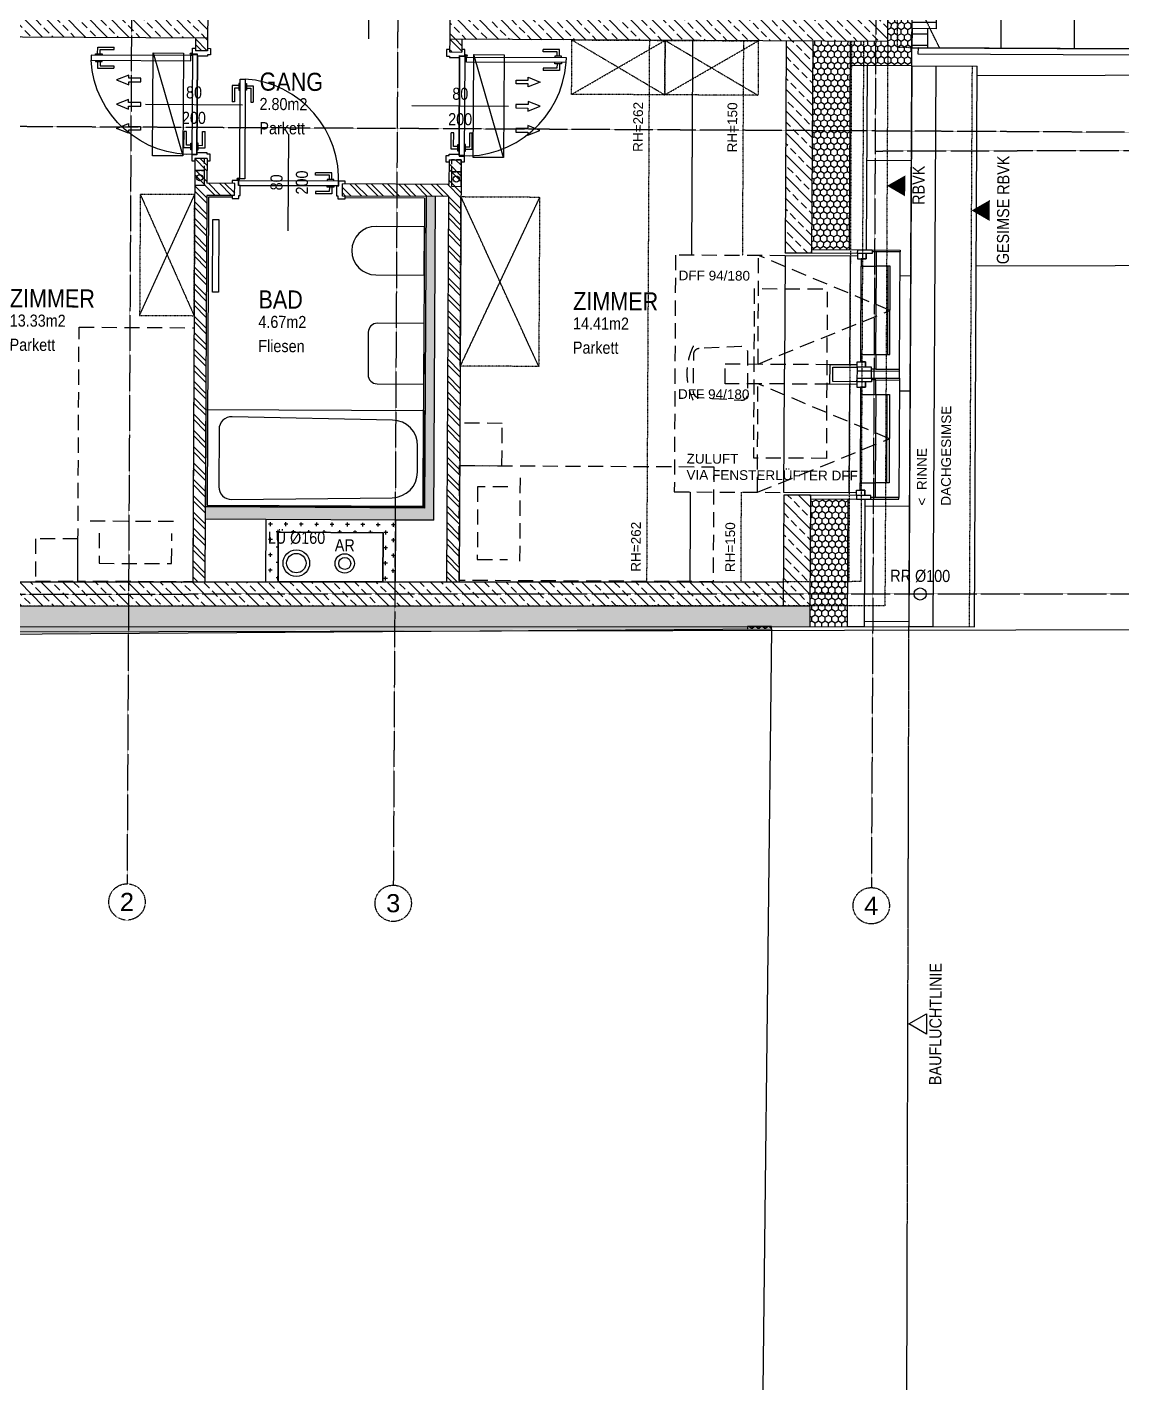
# Model space of a CAD drawing. Header units: millimetres. Extents: x -13147 to 51584, y -41547 to 69958.
# Drawn here: x -3196 to 5850, y 8478 to 19682 of the extents above; entities that cross this region are included whole.
import ezdxf
from ezdxf.enums import TextEntityAlignment as Align

# ---------------------------------------------------------------- set-up
doc = ezdxf.new("R2010")
doc.units = ezdxf.units.MM
for name, pattern in [('HIDDEN2', [0.1875, 0.125, -0.0625]), ('STRICHLINIE', [0.75, 0.5, -0.25]), ('STRICHPUNKT', [1, 0.5, -0.25, 0, -0.25])]:
    doc.linetypes.add(name, pattern=pattern)
doc.layers.get('Defpoints').update_dxf_attribs({"color": 251})
for name, color, linetype in [('00-TXT---------M0', 251, 'Continuous'), ('00_HLP---------M0', 251, 'Continuous'), ('00_HLP-G00-L05-M0', 6, 'Continuous'), ('00_UCS-G00-L05-M0', 6, 'Continuous'), ('01-ANS-G00-L05-M0', 251, 'Continuous'), ('01-BFL-G00-L05-M0', 251, 'Continuous'), ('01-HID-G00-L05-ENTWÄSSERUNG', 251, 'HIDDEN2'), ('01-SYM-G00-L05-M0', 251, 'Continuous'), ('01-TXT---------M0', 251, 'Continuous'), ('01-TXT---------PP', 1, 'Continuous'), ('01-TXT-G00-L05-M0', 1, 'Continuous'), ('02-ANS-G00-L05-M0', 251, 'Continuous'), ('02-ANS-G00-L05-Rigol', 251, 'Continuous'), ('02-AXO-G00-L05-M0', 251, 'STRICHPUNKT'), ('02-DIM-G00-L05-BEHÖRDE', 251, 'Continuous'), ('02-DIM-G00-L05-M0', 8, 'Continuous'), ('02-FIL-G00-L05-LILA', 251, 'Continuous'), ('02-FIL-G00-L05-M0', 251, 'Continuous'), ('02-FIL-G00-L05-ORANGE', 251, 'Continuous'), ('02-FIL-G00-L05-PLATTENBELAG', 251, 'Continuous'), ('02-FIL-G00-L05-STB', 251, 'Continuous'), ('02-FLI-G00-L05-M0', 251, 'Continuous'), ('02-HID---------M0', 251, 'HIDDEN2'), ('02-HID-G00-L05-M0', 251, 'HIDDEN2'), ('02-TWA---------M0', 251, 'Continuous'), ('02-TWA-G00-L05-M0', 251, 'Continuous'), ('02-TWB-G00-L05-M0', 251, 'Continuous'), ('02-WDA-G00-L05-M0', 251, 'Continuous'), ('02-ZWA---------M0', 251, 'Continuous'), ('02-ZWA-G00-L05-M0', 251, 'Continuous'), ('03-SYM-G00-L05-M0', 251, 'Continuous'), ('04-STO---------M0', 251, 'Continuous'), ('04-SYM---------EP', 251, 'Continuous'), ('04-SYM-G00-L05-EP', 251, 'Continuous'), ('04-TXT-G00-L05-M0', 251, 'Continuous'), ('05-STO--------M0', 251, 'Continuous'), ('05-SYM---------M0', 251, 'Continuous'), ('05-SYM--------M0', 251, 'Continuous'), ('05-TXT--------M0', 251, 'Continuous'), ('05-TXT-G00-L05-M0', 251, 'Continuous'), ('07-SAN---------M0', 251, 'Continuous'), ('07-SAN-G00-L05-KLIMA', 8, 'Continuous'), ('07-SAN-G00-L05-M0', 251, 'Continuous'), ('07_MOB-G00-L05-M0', 251, 'HIDDEN2'), ('09-VER-G00-L05-GRUNDSTÜCKSGRENZE', 161, 'Continuous')]:
    doc.layers.add(name, color=color, linetype=linetype)
doc.styles.add('ARIAL', font='arial.ttf', dxfattribs={"width": 0.85})
doc.styles.get("Standard").update_dxf_attribs({"font": 'arial.ttf'})
doc.dimstyles.new('pp chromy&schneider', dxfattribs={"dimscale": 0.005, "dimtxt": 25, "dimasz": 10, "dimexe": 0, "dimexo": 0, "dimgap": 5, "dimtad": 1, "dimdec": 1, "dimlfac": 100, "dimrnd": 0.1, "dimzin": 9, "dimdsep": 46, "dimtxsty": 'ARIAL', "dimblk": 'c&s kote', "dimcen": 0, "dimse1": 1, "dimse2": 1, "dimclrd": 8, "dimclrt": 8, "dimadec": 0, "dimazin": 0, "dimtfac": 0.75, "dimtdec": 1, "dimtix": 1, "dimtmove": 2, "dimatfit": 0, "dimldrblk": 'NONE', "dimfxl": 1, "dimtolj": 1, "dimlwd": -1, "dimarcsym": 0})
pattern_1 = [(134.70755, (-35291.17, -23129.93), (-90.25976, -89.34302), []), (134.70755, (-35290.71, -23040.13), (-90.25976, -89.34302), [63.5, -31.75])]
pattern_2 = [(89.70755, (-35291.17, -23129.933), (-27.252854, 47.764726), [31.75, -63.5]), (209.70755, (-35291.17, -23129.933), (-27.73904, -47.484027), [31.75, -63.5]), (149.70755, (-35291.17, -23129.933), (-54.991893, 0.280699), [-63.5, 31.75])]
pattern_3 = [(134.70755, (-35291.17, -23129.93), (-67.69482, -67.00727), []), (134.70755, (-35290.94, -23085.03), (-67.69482, -67.00727), [])]
pattern_4 = [(359.70755, (-35291.17, -23129.93), (0.48618, 95.24876), [])]

# ---------------------------------------------------------------- blocks, each defined once
blk = doc.blocks.new('01-SQM')
at = {"layer": '01-TXT---------M0', "color": 1, "style": 'ARIAL', "width": 0.85}
blk.add_attdef('ROOM', (0, 0), '', height=0.15, dxfattribs=at)
blk.add_attdef('AREA', text='', height=0.1, dxfattribs=at).set_placement((0, -0.06), align=Align.TOP_LEFT)
at = {"layer": '01-TXT---------PP', "color": 1, "style": 'ARIAL', "width": 0.85}
blk.add_attdef('NR', text='', height=0.15, dxfattribs=at).set_placement((-0.117, 0), align=Align.RIGHT)
blk.add_attdef('FLOOR', text='', height=0.1, dxfattribs=at).set_placement((0, -0.26), align=Align.TOP_LEFT)
blk = doc.blocks.new('03-rar')
blk.add_circle((0, 0), 0.05)
at = {"layer": '01-TXT---------M0', "color": 8, "style": 'ARIAL', "width": 0.85}
blk.add_attdef('RR', text='', height=0.1, dxfattribs=at).set_placement((0, 0.1), align=Align.CENTER)
blk = doc.blocks.new('05-TXT')
at = {"layer": '05-TXT--------M0'}
blk.add_line((-0.4, 0), (0.4, 0), dxfattribs=at)
at = {"layer": '05-TXT--------M0', "color": 8, "style": 'ARIAL', "width": 0.85}
blk.add_attdef('BREITE', text='', height=0.1, dxfattribs=at).set_placement((0, 0.05), align=Align.CENTER)
blk.add_attdef('HÖHE', text='', height=0.1, rotation=360, dxfattribs=at).set_placement((0, -0.06), align=Align.TOP_CENTER)
blk = doc.blocks.new('TÜR-80_10er-WAND')
at = {"layer": '00_HLP---------M0'}
blk.add_lwpolyline([(0.411, -0.025), (-0.411, -0.025), (-0.411, -0.025), (-0.411, 0.017), (0.411, 0.017)], close=True, dxfattribs=at)
for points in [[(0.4, 0.017), (-0.4, 0.017)], [(-0.375, 0.017), (-0.375, 0.027), (-0.32, 0.027), (-0.32, 0.017)], [(-0.357, 0.027), (-0.357, 0.083), (-0.222, 0.083)], [(-0.337, 0.027), (-0.337, 0.063), (-0.222, 0.063)], [(-0.222, 0.063), (-0.222, 0.083)], [(-0.375, -0.025), (-0.375, -0.035), (-0.32, -0.035), (-0.32, -0.025)], [(-0.357, -0.035), (-0.357, -0.091), (-0.222, -0.091)], [(-0.337, -0.035), (-0.337, -0.071), (-0.222, -0.071)], [(-0.222, -0.071), (-0.222, -0.091)]]:
    blk.add_lwpolyline(points, dxfattribs=at)
at = {"layer": '02-ZWA---------M0'}
for points in [[(-0.445, 0.1), (-0.445, 0)], [(0.445, 0.1), (0.445, 0)]]:
    blk.add_lwpolyline(points, dxfattribs=at)
at = {"layer": '05-STO--------M0'}
for points in [[(-0.465, 0.1), (-0.465, 0.125), (-0.41, 0.125), (-0.41, 0.1), (-0.4, 0.1), (-0.4, 0.017), (-0.415, 0.017), (-0.415, -0.025), (-0.465, -0.025), (-0.465, 0)], [(0.465, 0.1), (0.465, 0.125), (0.41, 0.125), (0.41, 0.1), (0.4, 0.1), (0.4, 0.017), (0.415, 0.017), (0.415, -0.025), (0.465, -0.025), (0.465, 0)]]:
    blk.add_lwpolyline(points, dxfattribs=at)
at = {"layer": '05-SYM---------M0'}
for points in [[(0.352, -0.808), (0.296, -0.808), (0.296, -0.673)], [(0.316, -0.673), (0.296, -0.673)], [(0.352, -0.788), (0.316, -0.788), (0.316, -0.673)], [(0.362, -0.826), (0.352, -0.826), (0.352, -0.771), (0.362, -0.771)], [(0.404, -0.826), (0.414, -0.826), (0.414, -0.771), (0.404, -0.771)], [(0.414, -0.808), (0.47, -0.808), (0.47, -0.673)], [(0.414, -0.788), (0.45, -0.788), (0.45, -0.673)], [(0.45, -0.673), (0.47, -0.673)]]:
    blk.add_lwpolyline(points, dxfattribs=at)
at = {"layer": '05-SYM--------M0'}
blk.add_lwpolyline([(0.404, -0.039), (0.404, -0.862), (0.404, -0.862), (0.362, -0.862), (0.362, -0.039)], close=True, dxfattribs=at)
for points in [[(0.41, -0.036), (0.42, -0.036)], [(0.415, -0.031), (0.415, -0.041)]]:
    blk.add_lwpolyline(points, dxfattribs=at)
blk.add_circle((0.415, -0.036), 0.01, dxfattribs=at)
blk.add_arc((0.415, -0.036), 0.828, 176.3309, 266.3309, dxfattribs=at)
blk = doc.blocks.new('DFF_94_Doppelt_55°')
at = {"layer": '00_HLP---------M0'}
for points in [[(0, 0.98), (0, 0.04)], [(0, 0.04), (0, -0.04)], [(0, -0.98), (0, -0.04)]]:
    blk.add_lwpolyline(points, dxfattribs=at)
at = {"layer": '02-HID---------M0'}
for points in [[(0.218, 0.978), (-0.87, 0.53), (0.218, 0.082)], [(0, -0.978), (0.905, -0.978), (0.905, 0.978), (0, 0.978)], [(0.218, 0.978), (0.218, 0.082)], [(-0.377, 0.082), (0.49, 0.082), (0.49, -0.082), (-0.377, -0.082)], [(0.218, -0.082), (-0.87, -0.53), (0.218, -0.978)], [(0.218, -0.082), (0.218, -0.978)]]:
    blk.add_lwpolyline(points, dxfattribs=at)
at = {"layer": '02-TWA---------M0'}
for points in [[(-0.22, 1), (0, 1)], [(-0.22, -1), (0, -1)]]:
    blk.add_lwpolyline(points, dxfattribs=at)
at = {"layer": '02-ZWA---------M0'}
for points in [[(-0.6, 0.978), (0, 0.978)], [(-0.6, 0.082), (-0.377, 0.082), (-0.377, -0.082), (-0.6, -0.082)], [(-0.6, -0.978), (0, -0.978)]]:
    blk.add_lwpolyline(points, dxfattribs=at)
blk.add_lwpolyline([(-0.6, 0.06), (-0.4, 0.06), (-0.4, -0.06), (-0.6, -0.06)], close=True, dxfattribs=at)
at = {"layer": '04-STO---------M0'}
for points in [[(-0.63, 0.955), (-0.63, 0.895), (-0.755, 0.895), (-0.755, 1.015), (-0.72, 1.015), (-0.72, 1), (-0.67, 1), (-0.67, 0.955), (-0.63, 0.955)], [(-0.6, 1), (-0.6, 1.03), (-0.72, 1.03), (-0.72, 1)], [(-0.6, 1), (-0.6, 0.955), (-0.67, 0.955), (-0.67, 1)], [(-0.63, 0.105), (-0.63, 0.165), (-0.755, 0.165), (-0.755, 0.045), (-0.72, 0.045), (-0.72, 0.06), (-0.67, 0.06), (-0.67, 0.105), (-0.63, 0.105)], [(-0.6, 0.06), (-0.6, 0.03), (-0.72, 0.03), (-0.72, 0.06)], [(-0.6, 0.06), (-0.6, 0.105), (-0.67, 0.105), (-0.67, 0.06)], [(-0.63, -0.105), (-0.63, -0.165), (-0.755, -0.165), (-0.755, -0.045), (-0.72, -0.045), (-0.72, -0.06), (-0.67, -0.06), (-0.67, -0.105), (-0.63, -0.105)], [(-0.6, -0.06), (-0.6, -0.03), (-0.72, -0.03), (-0.72, -0.06)], [(-0.6, -0.06), (-0.6, -0.105), (-0.67, -0.105), (-0.67, -0.06)], [(-0.63, -0.955), (-0.63, -0.895), (-0.755, -0.895), (-0.755, -1.015), (-0.72, -1.015), (-0.72, -1), (-0.67, -1), (-0.67, -0.955), (-0.63, -0.955)], [(-0.6, -1), (-0.6, -1.03), (-0.72, -1.03), (-0.72, -1)], [(-0.6, -1), (-0.6, -0.955), (-0.67, -0.955), (-0.67, -1)]]:
    blk.add_lwpolyline(points, close=True, dxfattribs=at)
for points in [[(-0.6, 1), (-0.22, 1), (-0.22, 1.03), (-0.6, 1.03)], [(-0.72, 0.03), (-0.72, -0.03)], [(-0.6, -1), (-0.22, -1), (-0.22, -1.03), (-0.6, -1.03)]]:
    blk.add_lwpolyline(points, dxfattribs=at)
at = {"layer": '04-SYM---------EP'}
for points in [[(-0.72, 1.03), (-0.95, 1.03), (-0.95, 1.015)], [(-0.755, 0.045), (-0.95, 0.045), (-0.95, 1.015), (-0.755, 1.015)], [(-0.755, 0.165), (-0.87, 0.165), (-0.87, 0.895), (-0.755, 0.895)], [(-0.85, 0.895), (-0.85, 0.165)], [(-0.755, 0.165), (-0.755, 0.895)], [(-0.63, 0.165), (-0.63, 0.895)], [(-0.72, 0.03), (-0.95, 0.03), (-0.95, 0.045)], [(-0.95, 0.03), (-0.95, -0.03)], [(-0.72, -0.03), (-0.95, -0.03), (-0.95, -0.045)], [(-0.755, -0.045), (-0.95, -0.045), (-0.95, -1.015), (-0.755, -1.015)], [(-0.755, -0.165), (-0.87, -0.165), (-0.87, -0.895), (-0.755, -0.895)], [(-0.85, -0.895), (-0.85, -0.165)], [(-0.755, -0.165), (-0.755, -0.895)], [(-0.63, -0.165), (-0.63, -0.895)], [(-0.72, -1.03), (-0.95, -1.03), (-0.95, -1.015)]]:
    blk.add_lwpolyline(points, dxfattribs=at)
blk = doc.blocks.new('BETT_90')
blk.add_lwpolyline([(0, 0.95), (-0.35, 0.95), (-0.35, 1.3), (0, 1.3)], close=True)
at = {"flags": 128}
blk.add_lwpolyline([(-2.1, 0.95), (-2.1, 0), (0, 0), (0, 0.95)], close=True, dxfattribs=at)
for points in [[(-0.5, 0.85), (-0.5, 0.1)], [(-0.4, 0.775), (-0.15, 0.775), (-0.15, 0.175), (-0.4, 0.175)]]:
    blk.add_lwpolyline(points)
blk = doc.blocks.new('07-WC')
blk.add_lwpolyline([(-0.015, -0.2), (-0.415, -0.2, -1), (-0.415, 0.2), (-0.015, 0.2)], format="xyb", close=True)
blk = doc.blocks.new('07-WT60')
blk.add_lwpolyline([(-0.015, 0.25), (-0.4, 0.25, 0.414214), (-0.475, 0.175), (-0.475, -0.175, 0.414214), (-0.4, -0.25), (-0.015, -0.25)], format="xyb", close=True)
blk = doc.blocks.new('möbel_schreibtisch')
at = {"flags": 128}
blk.add_lwpolyline([(0, -0.1), (-0.6, -0.1), (-0.6, 1.3), (0, 1.3)], close=True, dxfattribs=at)
blk.add_lwpolyline([(-1.056, 0.802, 0.39805), (-1.103, 0.752), (-1.103, 0.447, 0.39805), (-1.056, 0.397), (-0.706, 0.377, 0.430564), (-0.653, 0.427), (-0.653, 0.772, 0.430564), (-0.706, 0.822)], format="xyb", close=True, dxfattribs=at)
blk.add_arc((-0.653, 0.599), 0.503, 153.4349, 206.5651)
blk = doc.blocks.new('01-HK3')
blk.add_lwpolyline([(0, 0), (0.0423, 0.0732), (-0.0423, 0.0732)], close=True)
at = {"color": 0, "style": 'ARIAL', "width": 0.85}
blk.add_attdef('HEIGHT', text='', height=0.05, dxfattribs=at).set_placement((0, 0.35), align=Align.TOP_CENTER)
blk = doc.blocks.new('01-hk4')
blk.add_lwpolyline([(0, 0, 0, 0.270625, 0), (0, 0.234375, 0.270625, 0.270625, 0)], format="xyseb")
at = {"layer": '00-TXT---------M0', "color": 8, "style": 'ARIAL', "width": 0.85}
blk.add_attdef('HEIGHT', text='', height=0.1, dxfattribs=at).set_placement((0, 0.35), align=Align.CENTER)
blk = doc.blocks.new('KLIMAGERÄT')
for points in [[(-0.425, 0), (0.425, 0), (0.425, -0.25), (-0.425, -0.25), (-0.425, 0)], [(-0.215, -0.35), (-0.215, -0.45), (-0.24, -0.45), (-0.2, -0.55), (-0.2, -0.55), (-0.16, -0.45), (-0.185, -0.45), (-0.185, -0.35), (-0.215, -0.35)], [(-0.015, -0.35), (-0.015, -0.45), (-0.04, -0.45), (0, -0.55), (0, -0.55), (0.04, -0.45), (0.015, -0.45), (0.015, -0.35), (-0.015, -0.35)], [(0.215, -0.35), (0.215, -0.45), (0.24, -0.45), (0.2, -0.55), (0.2, -0.55), (0.16, -0.45), (0.185, -0.45), (0.185, -0.35), (0.215, -0.35)]]:
    blk.add_lwpolyline(points, close=True)
blk.add_lwpolyline([(-0.425, -0.25), (0.425, 0)])
blk = doc.blocks.new('07_Klimasifon')
at = {"layer": '00_HLP---------M0', "linetype": 'HIDDEN2', "ltscale": 0.3}
blk.add_lwpolyline([(0, -0.1), (0.08, -0.1), (0.08, 0), (0, 0)], close=True, dxfattribs=at)
at = {"layer": '07-SAN---------M0'}
blk.add_lwpolyline([(0, -0.22), (0.08, -0.22), (0.08, -0.1), (0, -0.1)], close=True, dxfattribs=at)
blk.add_circle((0.04, -0.16), 0.025, dxfattribs=at)
blk = doc.blocks.new('07-Badewanne')
blk.add_lwpolyline([(0, -0.8), (-1.8, -0.8), (-1.8, 0), (0, 0)], close=True)
blk.add_lwpolyline([(-0.106, -0.637), (-0.106, -0.163, 0.418658), (-0.213, -0.058), (-1.539, -0.079, 0.409076), (-1.747, -0.291), (-1.747, -0.509, 0.409783), (-1.539, -0.721), (-0.213, -0.742, 0.419369), (-0.106, -0.637)], format="xyb", close=True)
blk = doc.blocks.new('c&s kote')
at = {"color": 8}
for p, q in [((0, -2), (0, 2)), ((0, 2), (0, -2)), ((-2, 0), (2, 0)), ((2, 0), (-2, 0))]:
    blk.add_line(p, q, dxfattribs=at)
blk.add_circle((0, 0), 0.5, dxfattribs=at)
blk = doc.blocks.new('*D311')
at = {"layer": '02-DIM-G00-L05-M0', "color": 8, "transparency": 16777216}
blk.add_line((-373, 19585), (-372, 19785), dxfattribs=at)
at = {"layer": 'Defpoints', "color": 0, "transparency": 16777216}
for p in [(-372, 19785), (297, 19781), (296, 19581)]:
    blk.add_point(p, dxfattribs=at)
at = {"layer": '02-DIM-G00-L05-M0', "color": 8, "transparency": 16777216, "xscale": 0.05, "yscale": 0.05, "zscale": 0.05}
for p, rotation in [((-372, 19785), 89.70754940315528), ((-373, 19585), 269.7075494031553)]:
    blk.add_blockref('c&s kote', p, dxfattribs=dict(at, rotation=rotation))
at = {"layer": '02-DIM-G00-L05-M0', "color": 8, "transparency": 16777216, "insert": (-372, 19685), "char_height": 0.125, "attachment_point": 5, "rotation": 89.7075, "style": 'ARIAL'}
blk.add_mtext('\\A1;20000', dxfattribs=at)
blk = doc.blocks.new('_None')

msp = doc.modelspace()

# ---------------------------------------------------------------- hatches: boundary and pattern name
at = {"layer": '02-ANS-G00-L05-Rigol'}
h = msp.add_hatch(dxfattribs=at)
h.set_pattern_fill('ANSI31', color=256, scale=30, angle=422.04654128, style=0)
h.set_pattern_definition(pattern_4)
h.paths.add_polyline_path([(4116.3007, 19669.418), (4117.3216, 19869.4154), (4317.3189, 19868.3946), (4316.2981, 19668.3972)])
h = msp.add_hatch(dxfattribs=at)
h.set_pattern_fill('ANSI31', color=256, scale=30, angle=422.04654128, style=0)
h.set_pattern_definition(pattern_4)
h.paths.add_polyline_path([(4116.3007, 19669.418), (4115.4966, 19511.8878), (4245.4949, 19511.2242), (4246.299, 19668.7545)])
at = {"layer": '02-FIL-G00-L05-LILA'}
h = msp.add_hatch(dxfattribs=at)
h.set_pattern_fill('HONEY', color=256, scale=10, angle=197.04654128, style=0)
h.set_pattern_definition(pattern_2)
h.paths.add_polyline_path([(3605.7585, 19564.4902), (3604.7376, 19364.4929), (4114.731, 19361.8897), (4120.1415, 20421.8759), (3920.1441, 20422.8967), (3919.8378, 20362.8975), (3915.7545, 19562.9079)])
h = msp.add_hatch(dxfattribs=at)
h.set_pattern_fill('HONEY', color=256, scale=10, angle=197.04654128, style=0)
h.set_pattern_definition(pattern_2)
h.paths.add_polyline_path([(3286.9705, 17843.595), (3596.9665, 17842.0127), (3605.7585, 19564.4902), (3295.7625, 19566.0725)])
h = msp.add_hatch(dxfattribs=at)
h.set_pattern_fill('HONEY', color=256, scale=10, angle=197.04654128, style=0)
h.set_pattern_definition(pattern_2)
h.paths.add_polyline_path([(-5189.0503, 14726.4761), (3271.0707, 14728.5918), (3271.9384, 14898.592), (-4988.1709, 14896.5264), (-4983.3638, 15838.3132), (-4983.3726, 15838.3132), (-4983.0663, 15898.3125), (-5183.0637, 15899.3333)])
h = msp.add_hatch(dxfattribs=at)
h.set_pattern_fill('HONEY', color=256, scale=10, angle=197.04654128, style=0)
h.set_pattern_definition(pattern_2)
h.paths.add_polyline_path([(3271.0707, 14728.5918), (3581.0751, 14728.6694), (3586.4518, 15782.0395), (3276.4559, 15783.6218), (3271.9384, 14898.592)])
h = msp.add_hatch(dxfattribs=at)
h.set_pattern_fill('HONEY', color=256, scale=10, angle=197.04654128, style=0)
h.set_pattern_definition(pattern_2)
h.paths.add_polyline_path([(-4989.0474, 14726.5261), (-4989.2677, 14683.3644), (2755.7575, 14707.1628), (2755.8669, 14728.463)])
h = msp.add_hatch(dxfattribs=at)
h.set_pattern_fill('HONEY', color=256, scale=10, angle=197.04654128, style=0)
h.set_pattern_definition(pattern_2)
h.paths.add_polyline_path([(2755.8669, 14728.463), (2755.7575, 14707.1628), (2955.7668, 14708.513), (2955.8689, 14728.513)])
at = {"layer": '02-FIL-G00-L05-M0'}
h = msp.add_hatch(dxfattribs=at)
h.set_pattern_fill('ANSI31,_O', color=256, scale=300, angle=422.04654128)
h.set_pattern_definition([(359.7075, (-35291.2, -23129.9), (4.862, 952.488), [])])
h.paths.add_polyline_path([(4114.731, 19361.8897), (3744.7358, 19363.7783), (3736.9647, 17841.2981), (3786.964, 17841.0429), (4016.5713, 17839.8709), (4016.4948, 17824.8711), (4011.5437, 16854.8837), (4011.4671, 16839.8839), (4011.1609, 16779.8847), (4011.0843, 16764.8849), (4006.1332, 15794.8975), (4006.0567, 15779.8977), (3776.4494, 15781.0697), (3726.45, 15781.3249), (3721.0772, 14728.7044), (4091.0824, 14728.7969)])
at = {"layer": '02-FIL-G00-L05-ORANGE'}
h = msp.add_hatch(dxfattribs=at)
h.set_pattern_fill('ANSI32', color=256, scale=10, angle=197.04654128, style=0)
h.set_pattern_definition(pattern_3)
h.paths.add_polyline_path([(-1704.1893, 19591.5937), (-1804.188, 19592.1041), (-1804.7239, 19487.1054), (-1704.7252, 19486.595)])
h = msp.add_hatch(dxfattribs=at)
h.set_pattern_fill('ANSI32', color=256, scale=10, angle=197.04654128, style=0)
h.set_pattern_definition(pattern_3)
h.paths.add_polyline_path([(395.8003, 19580.8747), (295.8016, 19581.3852), (295.2657, 19476.3865), (395.2644, 19475.8761)])
h = msp.add_hatch(dxfattribs=at)
h.set_pattern_fill('ANSI32', color=256, scale=10, angle=197.04654128, style=0)
h.set_pattern_definition(pattern_3)
h.paths.add_polyline_path([(-1710.8248, 18291.6106), (-1480.8108, 18290.4365), (-1480.3004, 18390.4352), (-1710.3143, 18391.6093), (-1709.268, 18596.6066), (-1809.2667, 18597.117), (-1827.1306, 15097.3169), (-1727.1292, 15097.3419)])
h = msp.add_hatch(dxfattribs=at)
h.set_pattern_fill('ANSI32', color=256, scale=10, angle=197.04654128, style=0)
h.set_pattern_definition(pattern_3)
h.paths.add_polyline_path([(390.7216, 18585.8877), (290.7229, 18586.3981), (289.6766, 18381.4008), (-590.312, 18385.8925), (-590.8224, 18285.8938), (289.1661, 18281.4021), (272.9164, 15097.8421), (372.9178, 15097.8671)])
h = msp.add_hatch(dxfattribs=at)
h.set_pattern_fill('SQUARE', color=256, scale=10, angle=197.04654128, style=0)
h.set_pattern_definition([(89.70755, (-35291.17, -23129.933), (-31.749586, 0.162059), [31.75, -31.75]), (179.70755, (-35291.17, -23129.933), (-0.162059, -31.749586), [31.75, -31.75])])
h.paths.add_polyline_path([(179.1506, 18281.9636), (104.1516, 18282.3465), (91.0083, 15707.38), (-1723.9681, 15716.6441), (-1724.4785, 15616.6454), (-1224.4681, 15614.0933), (-149.4821, 15608.6062), (165.4969, 15606.9985)])
h = msp.add_hatch(dxfattribs=at)
h.set_pattern_fill('CROSS', color=256, scale=10, angle=197.04654128, style=0)
h.set_pattern_definition([(89.70755, (-35291.17, -23129.933), (-63.175056, 63.82329), [31.75, -95.25]), (179.70755, (-35275.214, -23114.14), (-63.82329, -63.175056), [31.75, -95.25])])
h.paths.add_polyline_path([(-149.4821, 15608.6062), (-1224.4681, 15614.0933), (-1227.1051, 15097.4669), (-1122.1036, 15097.4932), (-1120.0054, 15508.5587), (-255.0166, 15504.1435), (-257.0912, 15097.7095), (-152.0897, 15097.7358)])
at = {"layer": '02-FIL-G00-L05-STB'}
h = msp.add_hatch(dxfattribs=at)
h.set_pattern_fill('ANSI33', color=256, scale=20, angle=197.04654128, style=0)
h.set_pattern_definition(pattern_1)
h.paths.add_polyline_path([(295.8016, 19581.3852), (3915.7545, 19562.9079), (3919.8378, 20362.8975), (3839.8389, 20363.3059), (3719.8404, 20363.9184), (3716.7779, 19763.9262), (296.8224, 19781.3826)])
h = msp.add_hatch(dxfattribs=at)
h.set_pattern_fill('ANSI33', color=256, scale=20, angle=197.04654128, style=0)
h.set_pattern_definition(pattern_1)
h.paths.add_polyline_path([(-7233.0795, 19819.8172), (-7231.0378, 20219.812), (-7431.0352, 20220.8329), (-7434.0977, 19620.8407), (-4964.1299, 19608.2333), (-4970.6543, 18328.2808), (-4890.6641, 18327.8725), (-4890.6641, 18327.8725), (-4770.6657, 18327.26), (-4770.6657, 18327.26), (-4770.6482, 18327.2599), (-4764.1325, 19607.2124), (-1704.1893, 19591.5937), (-1703.1684, 19791.5911)])
h = msp.add_hatch(dxfattribs=at)
h.set_pattern_fill('ANSI33', color=256, scale=20, angle=197.04654128, style=0)
h.set_pattern_definition(pattern_1)
h.paths.add_polyline_path([(3066.8203, 17814.7183), (3286.8174, 17813.5954), (3286.9705, 17843.595), (3295.7625, 19566.0725), (3075.7654, 19567.1955)])
h = msp.add_hatch(dxfattribs=at)
h.set_pattern_fill('ANSI33', color=256, scale=20, angle=197.04654128, style=0)
h.set_pattern_definition(pattern_1)
h.paths.add_polyline_path([(-4988.1709, 14896.5264), (3051.9353, 14898.537), (3052.9561, 15098.5373), (-4787.156, 15096.5766), (-4783.3752, 15837.2924), (-4983.3638, 15838.3132)])
h = msp.add_hatch(dxfattribs=at)
h.set_pattern_fill('ANSI33', color=256, scale=20, angle=197.04654128, style=0)
h.set_pattern_definition(pattern_1)
h.paths.add_polyline_path([(3051.9353, 14898.537), (3271.9384, 14898.592), (3276.609, 15813.6214), (3056.6119, 15814.7444)])

# ---------------------------------------------------------------- linework, layer by layer
at = {"layer": '00_HLP-G00-L05-M0', "linetype": 'HIDDEN2', "ltscale": 2}
for points in [[(2296.7155, 17796.1488), (2305.7754, 19571.1257)], [(2282.9538, 15100.0474), (2286.7367, 15841.1743)]]:
    msp.add_lwpolyline(points, dxfattribs=at)
at = {"layer": '01-ANS-G00-L05-M0'}
msp.add_lwpolyline([(-1122.1036, 15097.4932), (-1120.0054, 15508.5587), (-255.0166, 15504.1435), (-257.0912, 15097.7095)], close=True, dxfattribs=at)
at = {"layer": '01-BFL-G00-L05-M0', "linetype": 'STRICHLINIE'}
msp.add_lwpolyline([(34204.505, 5274.5294), (4064.9686, 5274.5294), (4090.5658, 14627.5817), (4117.1772, 19858.7301), (34258.8158, 19933.5918), (34204.5022, 14707.7707), (34204.505, 5274.5294)], close=True, dxfattribs=at)
at = {"layer": '01-HID-G00-L05-ENTWÄSSERUNG'}
msp.add_lwpolyline([(4344.2598, 19510.7201), (4216.8098, 19768.9063), (6076.8157, 23441.928)], dxfattribs=at)
at = {"layer": '02-ANS-G00-L05-M0'}
for p, q in [((4631.0754, 14726.0406), (4654.724, 19359.1334)), ((4091.0824, 14728.7969), (4631.0754, 14726.0406))]:
    msp.add_line(p, q, dxfattribs=at)
at = {"layer": '02-ANS-G00-L05-M0', "color": 253}
for points in [[(6763.7063, 32868.5575), (7343.7323, 32872.1729), (7336.4566, 31446.7612), (29530.2426, 31501.8833), (29451.5348, 19341.6503), (19528.66, 19317.0051), (19532.3855, 17817.0098), (9942.4151, 17793.1914), (9938.6896, 19293.1868), (4654.3204, 19280.0621)], [(4646.3065, 17710.0374), (6942.5982, 17715.7406), (6938.6988, 19285.7358)]]:
    msp.add_lwpolyline(points, dxfattribs=at)
at = {"layer": '02-ANS-G00-L05-M0'}
for points in [[(4115.4966, 19511.8878), (6515.4654, 19499.6377), (6535.5759, 23439.5863), (4135.6072, 23451.8364)], [(4165.2408, 19461.6332), (6565.2095, 19449.3831), (6585.8305, 23489.3305), (4185.8618, 23501.5806), (4185.6066, 23451.5812), (6535.5759, 23439.5863), (6515.4654, 19499.6377), (4165.496, 19511.6325), (4165.2408, 19461.6332)], [(4114.731, 19361.8897), (4091.0824, 14728.7969)], [(4091.0824, 14728.7969), (4291.0798, 14727.7761), (4314.7284, 19360.8689)], [(4114.731, 19361.8897), (4654.724, 19359.1334)], [(3602.1301, 16894.474), (3606.6984, 17789.4623)], [(3596.7197, 15834.4878), (3601.2879, 16729.4761)]]:
    msp.add_lwpolyline(points, dxfattribs=at)
at = {"layer": '02-AXO-G00-L05-M0'}
for points in [[(-2255.5206, 35002.203), (-2369.8548, 12602.4948)], [(-55.5493, 34990.9738), (-169.8835, 12591.2656)], [(3894.3993, 34970.8122), (3780.0651, 12571.104)], [(8241.9209, 18800.8164), (-12776.3058, 18908.0991)], [(3811.1341, 18657.966), (31799.3963, 18727.4797), (31799.3963, 18727.4797)], [(-12796.2816, 14994.5625), (20142.6215, 15002.8726)]]:
    msp.add_lwpolyline(points, dxfattribs=at)
for centre in [(-2370.6204, 12452.4968), (-170.6491, 12441.2675), (3779.2995, 12421.1059)]:
    msp.add_circle(centre, 150, dxfattribs=at)
at = {"layer": '02-FIL-G00-L05-PLATTENBELAG'}
for points in [[(4870.5976, 23448.0848), (4850.4871, 19508.1362)], [(5475.5897, 23444.9968), (5455.4792, 19505.0481)]]:
    msp.add_lwpolyline(points, dxfattribs=at)
at = {"layer": '02-FLI-G00-L05-M0'}
for points in [[(-1500.8871, 18275.5388), (-1695.9015, 18276.5342), (-1708.8917, 15731.5674), (76.085, 15722.4564), (80.1684, 16522.446), (80.1684, 16522.446)], [(89.0752, 18267.4232), (-570.8992, 18270.7919)], [(89.0752, 18267.4232), (80.1684, 16522.446)]]:
    msp.add_lwpolyline(points, dxfattribs=at)
at = {"layer": '02-HID-G00-L05-M0', "ltscale": 0.5}
msp.add_line((3615.7584, 19564.4392), (3592.9666, 15099.2078), dxfattribs=at)
at = {"layer": '02-HID-G00-L05-M0'}
msp.add_line((4591.0759, 14726.2448), (4614.7245, 19359.3376), dxfattribs=at)
for points in [[(4115.4966, 19511.8878), (3995.4982, 19512.5003), (4015.6088, 23452.4489), (4135.6072, 23451.8364)], [(3915.7545, 19562.9079), (3891.9473, 14898.7471), (-5188.1826, 14896.4763), (-5188.1826, 14896.4763)], [(1945.7801, 19572.9632), (1922.94, 15098.2547)], [(2716.71, 17794.0051), (2725.77, 19568.9819)], [(3715.7571, 19563.9288), (3692.9686, 15099.3319), (3052.9561, 15098.5373)], [(2702.9511, 15098.4498), (2706.7313, 15839.0305)]]:
    msp.add_lwpolyline(points, dxfattribs=at)
at = {"layer": '02-TWA-G00-L05-M0'}
msp.add_line((-4787.156, 15096.5766), (3052.9561, 15098.5373), dxfattribs=at)
for points in [[(3915.7545, 19562.9079), (3919.7868, 20352.8977)], [(-1703.1684, 19791.5911), (-1704.1893, 19591.5937)], [(296.8224, 19781.3826), (295.8016, 19581.3852)], [(-1704.1893, 19591.5937), (-4764.1325, 19607.2124)], [(3915.7545, 19562.9079), (295.8016, 19581.3852)], [(3075.7654, 19567.1955), (3066.8203, 17814.7183)], [(3295.7625, 19566.0725), (3286.8174, 17813.5954)], [(-4983.3638, 15838.3132), (-4988.1709, 14896.5264), (3271.9384, 14898.592)], [(3056.6119, 15814.7444), (3051.9353, 14898.537)], [(3276.609, 15813.6214), (3271.9384, 14898.592)]]:
    msp.add_lwpolyline(points, dxfattribs=at)
at = {"layer": '02-TWB-G00-L05-M0'}
msp.add_lwpolyline([(-8063.2161, -41546.9329), (-7977.4515, -4065.1076), (-7893.7496, 14635.2738), (2955.7668, 14708.513), (2802.7405, 1405.4336), (7654.3957, 1376.4136), (7730.4268, 5292.5499), (19093.6565, 5275.3907), (19093.6565, 5275.3907), (19078.7116, -6441.3012), (7645.6485, -6402.8028), (7689.037, -2284.2557), (2789.5785, -2269.8932), (2752.3198, -17771.8644)], dxfattribs=at)
at = {"layer": '02-WDA-G00-L05-M0'}
for p, q in [((4114.731, 19361.8897), (4120.1415, 20421.8759)), ((-5189.0503, 14726.4761), (4091.0824, 14728.7969))]:
    msp.add_line(p, q, dxfattribs=at)
for points in [[(3605.7585, 19564.4902), (3596.9665, 17842.0127)], [(4114.731, 19361.8897), (3604.7376, 19364.4929)], [(3586.4518, 15782.0395), (3581.0751, 14728.6694)], [(3271.9384, 14898.592), (3271.0707, 14728.5918)]]:
    msp.add_lwpolyline(points, dxfattribs=at)
msp.add_lwpolyline([(2755.8669, 14728.463), (2755.7575, 14707.1628), (2955.7668, 14708.513), (2955.8689, 14728.513)], close=True, dxfattribs=at)
at = {"layer": '02-ZWA-G00-L05-M0'}
for p, q in [((-1480.8108, 18290.4365), (-1710.8248, 18291.6106)), ((289.1661, 18281.4021), (-590.8224, 18285.8938)), ((91.0083, 15707.38), (104.1516, 18282.3465)), ((165.4969, 15606.9985), (179.1506, 18281.9636))]:
    msp.add_line(p, q, dxfattribs=at)
for points in [[(-1804.188, 19592.1041), (-1804.7239, 19487.1054)], [(-1704.1893, 19591.5937), (-1704.7252, 19486.595)], [(295.8016, 19581.3852), (295.2657, 19476.3865)], [(395.8003, 19580.8747), (395.2644, 19475.8761)], [(3744.7358, 19363.7783), (3736.9647, 17841.2981)], [(-1809.2667, 18597.117), (-1827.1306, 15097.3169)], [(-1709.268, 18596.6066), (-1710.3143, 18391.6093)], [(290.7229, 18586.3981), (289.6766, 18381.4008)], [(390.7216, 18585.8877), (372.9178, 15097.8671)], [(-1480.3004, 18390.4352), (-1710.3143, 18391.6093)], [(289.6766, 18381.4008), (-590.312, 18385.8925)], [(-1710.8248, 18291.6106), (-1727.1292, 15097.3419)], [(272.915, 15097.5743), (289.1661, 18281.4021)], [(91.0083, 15707.38), (-1723.9681, 15716.6441)], [(3726.45, 15781.3249), (3721.0772, 14728.7044)], [(-1224.4681, 15614.0933), (-1724.4785, 15616.6454)], [(-152.0897, 15097.7358), (-149.4821, 15608.6062), (-1224.4681, 15614.0933), (-1227.1051, 15097.4669)], [(165.4969, 15606.9985), (-149.4821, 15608.6062)], [(-257.0912, 15097.7095), (-255.0166, 15504.1435), (-1120.0054, 15508.5587), (-1122.1036, 15097.4932)], [(3581.0751, 14728.6694), (3721.0772, 14728.7044)]]:
    msp.add_lwpolyline(points, dxfattribs=at)
at = {"layer": '03-SYM-G00-L05-M0'}
for points in [[(4116.3007, 19669.418), (4117.3216, 19869.4154), (4317.3189, 19868.3946), (4316.2981, 19668.3972)], [(4116.3007, 19669.418), (4115.4966, 19511.8878), (4245.4949, 19511.2242), (4246.299, 19668.7545)]]:
    msp.add_lwpolyline(points, close=True, dxfattribs=at)
for centre, radius in [((-971.3116, 15252.261), 110), ((-571.3168, 15250.2193), 80)]:
    msp.add_circle(centre, radius, dxfattribs=at)
at = {"layer": '07-SAN-G00-L05-M0'}
msp.add_lwpolyline([(-1664.9088, 17491.3658), (-1661.8462, 18091.358), (-1611.8469, 18091.1028), (-1614.9094, 17491.1106)], close=True, dxfattribs=at)
at = {"layer": '07_MOB-G00-L05-M0'}
for points in [[(1305.7885, 19576.2299), (2075.7784, 19572.2997), (2073.4815, 19122.3055), (1303.4916, 19126.2358)], [(2075.7784, 19572.2997), (2845.7684, 19568.3694), (2843.4715, 19118.3753), (2073.4815, 19122.3055)], [(-1810.7971, 18297.2752), (-2260.7913, 18299.5721), (-2265.8955, 17299.5851), (-1815.9013, 17297.2882), (-1810.7971, 18297.2752)], [(389.1648, 18280.8917), (1039.1564, 18277.5739), (1032.0105, 16877.5922), (382.019, 16880.9099), (389.1648, 18280.8917)]]:
    msp.add_lwpolyline(points, close=True, dxfattribs=at)
for points in [[(1303.4916, 19126.2358), (2075.7784, 19572.2997)], [(1305.7885, 19576.2299), (2073.4815, 19122.3055)], [(2073.4815, 19122.3055), (2845.7684, 19568.3694)], [(2075.7784, 19572.2997), (2843.4715, 19118.3753)], [(-2265.8955, 17299.5851), (-1810.7971, 18297.2752)], [(-2260.7913, 18299.5721), (-1815.9013, 17297.2882)], [(1039.1564, 18277.5739), (382.0189, 16880.9099)], [(1032.0105, 16877.5922), (389.1648, 18280.8917)]]:
    msp.add_lwpolyline(points, dxfattribs=at)
at = {"layer": '09-VER-G00-L05-GRUNDSTÜCKSGRENZE'}
msp.add_lwpolyline([(46704.501, -15548.7947), (35541.4308, -15421.4983), (19046.2363, -15218.073), (19138.7033, 14725.9454), (-7779.3506, 14674.8743), (-7909.3457, 14675.5378), (-7826.8215, 30843.226), (-7817.0604, 32755.5627), (7176.712, 32871.7581), (29539.4687, 32927.2999), (29421.7814, 14744.8024), (29556, 14745.7099), (46704.4989, 14778.2454)], close=True, dxfattribs=at)

# ---------------------------------------------------------------- block references
at = {"layer": '01-SYM-G00-L05-M0'}
ref = msp.add_blockref('01-hk4', (4608.6382, 18166.9477), dxfattribs=dict(at, xscale=-640.0000004397941, yscale=640.0000004301471, zscale=640.0000004327273, rotation=269.7075493245943))
ref.add_attrib('HEIGHT', 'GESIMSE RBVK', dxfattribs={"layer": '00-TXT---------M0', "color": 8, "extrusion": (0, 0, -1), "height": 100, "rotation": 90.29245067, "style": 'ARIAL', "text_generation_flag": 4, "width": 0.85}).set_placement((-4818.9135, 18171.5551), align=Align.TOP_CENTER)
ref = msp.add_blockref('01-hk4', (3909.6682, 18370.518), dxfattribs=dict(at, xscale=-640.0000004397941, yscale=640.0000004301471, zscale=640.0000004327273, rotation=269.7075493245943))
ref.add_attrib('HEIGHT', 'RBVK', dxfattribs={"layer": '00-TXT---------M0', "color": 8, "extrusion": (0, 0, -1), "height": 100, "rotation": 90.29245067, "style": 'ARIAL', "text_generation_flag": 4, "width": 0.85}).set_placement((-4119.9434, 18375.1254), align=Align.TOP_CENTER)
at = {"layer": '01-TXT-G00-L05-M0', "xscale": 1000, "yscale": 1000, "zscale": 1000}
for p, rotation, values in [((-1274.8856, 19156.9913), 359.7075493185612, {'ROOM': 'GANG', 'AREA': '2.80m2', 'FLOOR': 'Parkett'}), ((-3338.4591, 17367.5009), 359.7075493135587, {'ROOM': 'ZIMMER', 'AREA': '13.33m2', 'FLOOR': 'Parkett'}), ((-1284.0732, 17357.0147), 359.7075493185612, {'ROOM': 'BAD', 'AREA': '4.67m2', 'FLOOR': 'Fliesen'}), ((1315.893, 17343.7438), 359.7075493177273, {'ROOM': 'ZIMMER', 'AREA': '14.41m2', 'FLOOR': 'Parkett'})]:
    msp.add_blockref('01-SQM', p, dxfattribs=dict(at, rotation=rotation)).add_auto_attribs(values)
at = {"layer": '02-DIM-G00-L05-BEHÖRDE'}
ref = msp.add_blockref('01-HK3', (4089.8331, 11444.7931), dxfattribs=dict(at, xscale=-2000.000000016444, yscale=2000.000000014344, zscale=2000, rotation=269.7075493093878))
ref.add_attrib('HEIGHT', 'BAUFLUCHTLINIE', dxfattribs={"layer": '0', "color": 0, "extrusion": (0, 0, -1), "height": 100, "rotation": 90.29245069, "style": 'ARIAL', "text_generation_flag": 4, "width": 0.85}).set_placement((-4389.8292, 11443.2618), align=Align.BOTTOM_CENTER)
at = {"layer": '03-SYM-G00-L05-M0'}
ref = msp.add_blockref('03-rar', (-971.3116, 15252.261), dxfattribs=dict(at, xscale=1600.000000305298, yscale=1600.000000305298, zscale=1600.000000305298, rotation=359.7075493833344))
ref.add_attrib('RR', 'LÜ %%C160', dxfattribs={"layer": '01-TXT---------M0', "color": 8, "height": 100, "rotation": 359.70754938, "style": 'ARIAL', "width": 0.85}).set_placement((-970.495, 15412.2589), align=Align.CENTER)
for p, xscale, yscale, zscale, rotation, values in [((-571.3168, 15250.2193), 999.9999999999997, 999.9999999999997, 999.9999999999997, 359.7075493810927, {'RR': 'AR'}), ((4183.1343, 14997.2621), 1000, 1000, 1000, 359.7075492551961, {'RR': 'RR %%c100'})]:
    msp.add_blockref('03-rar', p, dxfattribs=dict(at, xscale=xscale, yscale=yscale, zscale=zscale, rotation=rotation)).add_auto_attribs(values)
at = {"layer": '04-SYM-G00-L05-EP', "xscale": 1000, "yscale": 1000, "zscale": 1000, "rotation": 179.7075493185612}
msp.add_blockref('DFF_94_Doppelt_55°', (3061.7161, 16814.7313), dxfattribs=at)
at = {"layer": '05-TXT-G00-L05-M0'}
for p, xscale, yscale, zscale, rotation in [((-1806.9953, 19042.1112), -1000, 1000, 1000, 269.7075495345031), ((392.993, 19030.8819), 1000, 1000, 1000, 89.70754908760324), ((-1035.3062, 18388.1639), 999.9999999999997, 999.9999999999997, 999.9999999999997, 179.7075490884284)]:
    msp.add_blockref('TÜR-80_10er-WAND', p, dxfattribs=dict(at, xscale=xscale, yscale=yscale, zscale=zscale, rotation=rotation))
at = {"layer": '05-TXT-G00-L05-M0', "xscale": 1000, "yscale": 1000, "zscale": 1000}
for p, rotation in [((-1816.9952, 19042.1623), 359.7075493669188), ((382.9931, 19030.933), 359.7075493669188), ((-1035.2551, 18398.1637), 89.70754933773327)]:
    msp.add_blockref('05-TXT', p, dxfattribs=dict(at, rotation=rotation)).add_auto_attribs({'BREITE': '80', 'HÖHE': '200'})
at = {"layer": '07-SAN-G00-L05-KLIMA'}
for name, p, xscale, yscale, zscale, rotation in [('KLIMAGERÄT', (-1906.994, 19042.6217), 1000, 1000, 1000, 269.7075493177232), ('KLIMAGERÄT', (492.9917, 19030.3715), 999.9999999999997, 999.9999999999997, 999.9999999999997, 89.70754933106323), ('07_Klimasifon', (-1809.2667, 18597.117), 1000, 1000, 1000, 359.7075492985511), ('07_Klimasifon', (310.7226, 18586.296), 1000, 1000, 1000, 359.7075492985511)]:
    msp.add_blockref(name, p, dxfattribs=dict(at, xscale=xscale, yscale=yscale, zscale=zscale, rotation=rotation))
at = {"layer": '07-SAN-G00-L05-M0'}
for name, p, xscale, yscale, zscale, rotation in [('07-WC', (101.8547, 17832.3523), -1000, 1000, 1000, 179.7075493177274), ('07-WT60', (97.5161, 16982.3634), 1000, 1000, 1000, 359.7075491901633), ('07-Badewanne', (-1718.9426, 15721.6186), 999.9999999999997, 999.9999999999997, 999.9999999999997, 179.7075493544125)]:
    msp.add_blockref(name, p, dxfattribs=dict(at, xscale=xscale, yscale=yscale, zscale=zscale, rotation=rotation))
at = {"layer": '07_MOB-G00-L05-M0'}
for name, p, xscale, yscale, zscale, rotation in [('möbel_schreibtisch', (3408.6751, 16218.0719), 999.9999999999997, 999.9999999999997, 999.9999999999997, 359.707549352745), ('BETT_90', (-1827.1306, 15097.3169), -1000, 1000, 1000, 89.70754930104808), ('BETT_90', (372.9752, 15109.1111), -1000, 1000, 1000, 359.7075493152262)]:
    msp.add_blockref(name, p, dxfattribs=dict(at, xscale=xscale, yscale=yscale, zscale=zscale, rotation=rotation))

# ---------------------------------------------------------------- texts
at = {"layer": '00_UCS-G00-L05-M0', "insert": (2252.4936, 15941.3504), "char_height": 80, "width": 1463.6, "attachment_point": 7, "rotation": 359.70754929}
msp.add_mtext('{\\fArial|b0|i0|c0|p34;ZULUFT \\PVIA FENSTERLÜFTER DFF}', dxfattribs=at)
at = {"layer": '01-TXT-G00-L05-M0', "char_height": 80, "width": 1460, "attachment_point": 7}
for s, insert, rotation in [('{\\fArial|b0|i0|c0|p34;RH=262}', (1892.3132, 18650.5217), 89.7075), ('{\\fArial|b0|i0|c0|p34;RH=150}', (2671.0609, 18646.5467), 89.70754932), ('{\\fArial|b0|i0|c0|p34;RH=262}', (1874.6031, 15180.8638), 89.7075), ('{\\fArial|b0|i0|c0|p34;RH=150}', (2653.3454, 15176.8889), 89.70754932)]:
    msp.add_mtext(s, dxfattribs=dict(at, insert=insert, rotation=rotation))
at = {"layer": '02-AXO-G00-L05-M0', "char_height": 150, "width": 246.7, "attachment_point": 5, "rotation": 359.7075}
for s, insert in [('{\\fArial|b0|i0|c0|p34;2}', (-2370.6204, 12452.4968)), ('{\\fArial|b0|i0|c0|p34;3}', (-170.6491, 12441.2675)), ('{\\fArial|b0|i0|c0|p34;4}', (3779.2995, 12421.1059))]:
    msp.add_mtext(s, dxfattribs=dict(at, insert=insert))
at = {"layer": '03-SYM-G00-L05-M0', "char_height": 80, "attachment_point": 4, "rotation": 89.70754932}
for s, insert, width in [('{\\fArial|b0|i0|c0|p34;DACHGESIMSE}', (4396.1827, 15727.2526), 1767.594517), ('{\\fArial|b0|i0|c0|p34;<  RINNE}', (4196.1853, 15728.2734), 1253.99359)]:
    msp.add_mtext(s, dxfattribs=dict(at, insert=insert, width=width))
at = {"layer": '04-TXT-G00-L05-M0', "char_height": 80, "width": 1463.6, "attachment_point": 1, "rotation": 359.70754932}
for insert in [(2187.6891, 17670.0292), (2182.6869, 16690.042)]:
    msp.add_mtext('{\\fArial|b0|i0|c0|p34;DFF 94/180}', dxfattribs=dict(at, insert=insert))

# ---------------------------------------------------------------- dimensions: what is measured, and where the dimension line sits
at = {"layer": '02-DIM-G00-L05-M0'}
dim = msp.add_aligned_dim(p1=(295.8016, 19581.3852), p2=(296.8224, 19781.3826), distance=668.5034, dimstyle='pp chromy&schneider', override={"dimzin": 8}, dxfattribs=at)
dim.commit()
dim.dimension.update_dxf_attribs({"geometry": '*D311', "text_midpoint": (-372.2715, 19684.7965)})

doc.saveas('drawing.dxf')
